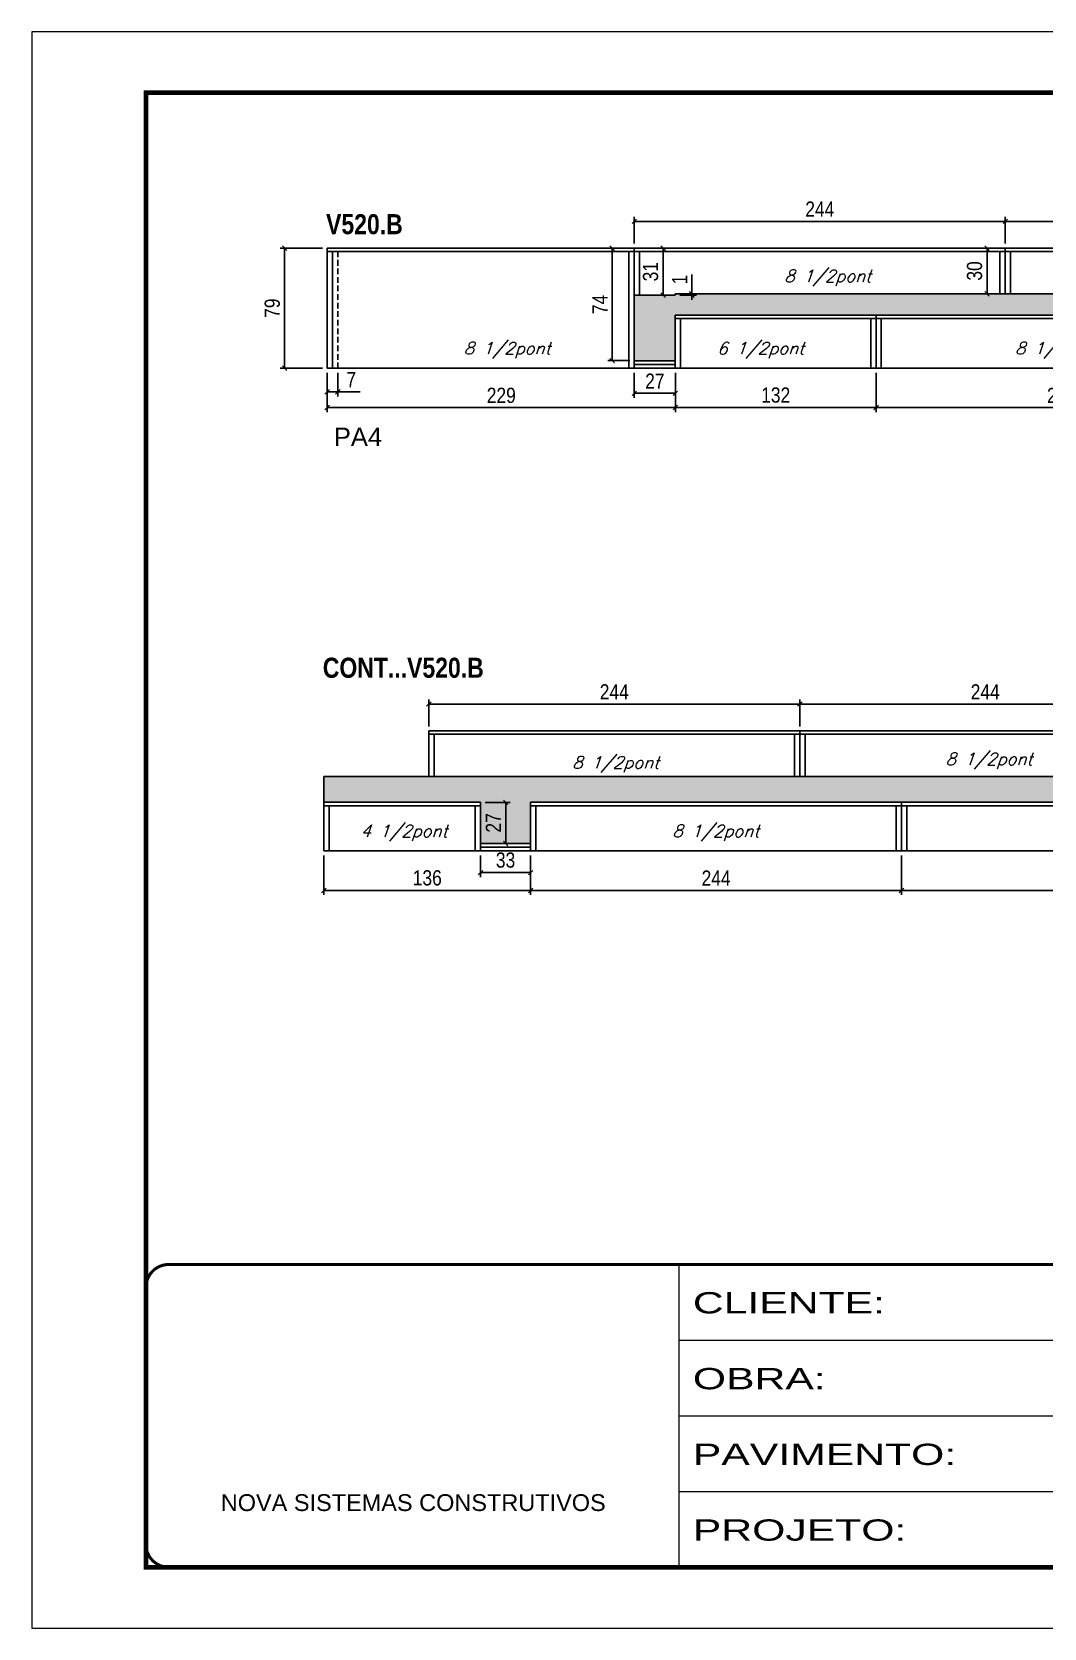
# Model space of a CAD drawing. Extents: x 3309 to 9590, y -2522 to 14608.
# Drawn here: x 3309 to 3975, y 10112 to 11162 of the extents above; entities that cross this region are included whole.
import ezdxf

# ---------------------------------------------------------------- set-up
doc = ezdxf.new("R2010")
doc.units = 0
for name, pattern in [('CONTINUO', [0]), ('DASHED', [0.75, 0.5, -0.25]), ('HIDDEN', [0.375, 0.25, -0.125])]:
    doc.linetypes.add(name, pattern=pattern)
for name, color, linetype in [('5', 5, 'Continuous'), ('COTA', 241, 'Continuous'), ('NOMENCLATURA', 7, 'Continuous'), ('Painéis', 200, 'Continuous'), ('SARR_2.2x7', 40, 'Continuous'), ('SARR_3.5x7', 81, 'Continuous'), ('SARR_EDITAR', 141, 'Continuous'), ('texto', 7, 'Continuous')]:
    doc.layers.add(name, color=color, linetype=linetype)
doc.layers.add('Folhas', color=255, linetype='Continuous', lineweight=9)
doc.layers.add('SARRAFO DE PRESSAO', color=251, linetype='DASHED', lineweight=9)
doc.styles.add('ARIAL', font='arial.ttf')
doc.styles.add('COTA TECNICA', font='techl___.ttf', dxfattribs={"height": 10})
doc.styles.add('Romans', font='romans.shx')
doc.styles.get("Standard").update_dxf_attribs({"font": 'arial.ttf'})
doc.styles.add('TECNICA', font='techb___.ttf', dxfattribs={"height": 10})
doc.styles.add('Tecnologia', font='')
doc.styles.get('Tecnologia').set_extended_font_data('Forgotten Futurist')
doc.dimstyles.new('PAINEL', dxfattribs={"dimtxt": 10, "dimasz": 3, "dimexe": 3, "dimexo": 3, "dimgap": 3, "dimtad": 1, "dimdec": 1, "dimzin": 12, "dimdsep": 46, "dimtxsty": 'COTA TECNICA', "dimblk1": 'OBLIQUE', "dimblk2": 'OBLIQUE', "dimsah": 1, "dimcen": 0.9, "dimclrd": 4, "dimclre": 4, "dimclrt": 240, "dimadec": 1, "dimazin": 3, "dimtfac": 1, "dimtdec": 1, "dimtmove": 0, "dimatfit": 3, "dimfxl": 1, "dimtolj": 1, "dimtzin": 12, "dimarcsym": 0})

# ---------------------------------------------------------------- blocks, each defined once
blk = doc.blocks.new('9999999999')
at = {"color": 30, "linetype": 'CONTINUO'}
for p, q in [((98564.6, 34230.2), (98564.6, 34429.4)), ((98564.6, 34379.6), (99584, 34379.6)), ((98564.6, 34329.8), (99488, 34329.8)), ((98564.6, 34280), (99488, 34280))]:
    blk.add_line(p, q, dxfattribs=at)
at = {"color": 30, "linetype": 'CONTINUO', "const_width": 2}
blk.add_lwpolyline([(99584, 34230.2), (99584, 34414.4, 0.414214), (99569, 34429.4), (98229, 34429.4, 0.414214), (98214, 34414.4), (98214, 34245.2, 0.414214), (98229, 34230.2), (99584, 34230.2)], format="xyb", dxfattribs=at)
at = {"layer": 'Folhas'}
blk.add_lwpolyline([(98139, 34190.2), (99624, 34190.2), (99624, 35240.2), (98139, 35240.2)], close=True, dxfattribs=at)
at = {"layer": 'Folhas', "color": 30, "const_width": 3}
blk.add_lwpolyline([(98214, 34230.2), (99584, 34230.2), (99584, 35200.2), (98214, 35200.2)], close=True, dxfattribs=at)
at = {"color": 7, "linetype": 'Continuous', "ltscale": 5, "style": 'ARIAL'}
blk.add_text('NOVA SISTEMAS CONSTRUTIVOS', height=11.059, dxfattribs=at).set_placement((98263.2, 34267.2))
at = {"layer": 'Folhas', "color": 7, "style": 'Tecnologia', "width": 1.5}
for s, p in [('CLIENTE:', (98573.7, 34397.2)), ('OBRA:', (98573.7, 34347.3)), ('PAVIMENTO:', (98573.7, 34297.5)), ('PROJETO:', (98573.7, 34247.7))]:
    blk.add_text(s, height=14, dxfattribs=at).set_placement(p)
blk = doc.blocks.new('_Oblique')
at = {"color": 0, "linetype": 'ByBlock', "lineweight": -2}
blk.add_line((-0.5, -0.5), (0.5, 0.5), dxfattribs=at)
blk = doc.blocks.new('*D158')
at = {"layer": 'COTA', "color": 4, "lineweight": -2, "transparency": 16777216}
for p, q in [((3500.6, 11019.9), (3472.6, 11019.9)), ((3475.6, 11019.9), (3475.6, 10940.9)), ((3500.6, 10940.9), (3472.6, 10940.9))]:
    blk.add_line(p, q, dxfattribs=at)
at = {"layer": 'Defpoints', "color": 0, "transparency": 16777216}
for p in [(3503.6, 11019.9, 0), (3475.6, 10940.9), (3503.6, 10940.9, 0)]:
    blk.add_point(p, dxfattribs=at)
at = {"layer": 'COTA', "color": 4, "lineweight": -2, "transparency": 16777216, "xscale": 3, "yscale": 3, "zscale": 3}
for p, rotation in [((3475.6, 11019.9), 90), ((3475.6, 10940.9), 270)]:
    blk.add_blockref('_Oblique', p, dxfattribs=dict(at, rotation=rotation))
at = {"layer": 'COTA', "color": 240, "transparency": 16777216, "insert": (3467.5, 10980.4), "char_height": 10, "attachment_point": 5, "rotation": 90, "style": 'COTA TECNICA'}
blk.add_mtext('\\A1;79', dxfattribs=at)
blk = doc.blocks.new('*D163')
at = {"layer": 'COTA', "color": 4, "lineweight": -2, "transparency": 16777216}
for p, q in [((3503.6, 10937.9), (3503.6, 10912)), ((3732.6, 10937.9), (3732.6, 10912)), ((3732.6, 10915), (3503.6, 10915))]:
    blk.add_line(p, q, dxfattribs=at)
at = {"layer": 'Defpoints', "color": 0, "transparency": 16777216}
for p in [(3503.6, 10940.9, 0), (3732.6, 10940.9, 0), (3503.6, 10915)]:
    blk.add_point(p, dxfattribs=at)
at = {"layer": 'COTA', "color": 4, "lineweight": -2, "transparency": 16777216, "xscale": 3, "yscale": 3, "zscale": 3, "rotation": 180}
blk.add_blockref('_Oblique', (3503.6, 10915), dxfattribs=at)
at = {"layer": 'COTA', "color": 4, "lineweight": -2, "transparency": 16777216, "xscale": 3, "yscale": 3, "zscale": 3}
blk.add_blockref('_Oblique', (3732.6, 10915), dxfattribs=at)
at = {"layer": 'COTA', "color": 240, "transparency": 16777216, "insert": (3618.1, 10923), "char_height": 10, "attachment_point": 5, "style": 'COTA TECNICA'}
blk.add_mtext('\\A1;229', dxfattribs=at)
blk = doc.blocks.new('*D159')
at = {"layer": 'COTA', "color": 4, "lineweight": -2, "transparency": 16777216}
for p, q in [((3503.6, 10937.9), (3503.6, 10922.4)), ((3510.6, 10937.9), (3510.6, 10922.4)), ((3503.6, 10925.4), (3510.6, 10925.4)), ((3510.6, 10925.4), (3525.3, 10925.4))]:
    blk.add_line(p, q, dxfattribs=at)
at = {"layer": 'Defpoints', "color": 0, "transparency": 16777216}
for p in [(3503.6, 10940.9, 0), (3510.6, 10940.9, 0), (3510.6, 10925.4)]:
    blk.add_point(p, dxfattribs=at)
at = {"layer": 'COTA', "color": 4, "lineweight": -2, "transparency": 16777216, "xscale": 3, "yscale": 3, "zscale": 3, "rotation": 180}
blk.add_blockref('_Oblique', (3503.6, 10925.4), dxfattribs=at)
at = {"layer": 'COTA', "color": 4, "lineweight": -2, "transparency": 16777216, "xscale": 3, "yscale": 3, "zscale": 3}
blk.add_blockref('_Oblique', (3510.6, 10925.4), dxfattribs=at)
at = {"layer": 'COTA', "color": 240, "transparency": 16777216, "insert": (3519.4, 10933.4), "char_height": 10, "attachment_point": 5, "style": 'COTA TECNICA'}
blk.add_mtext('\\A1;7', dxfattribs=at)
blk = doc.blocks.new('*D162')
at = {"layer": 'COTA', "color": 4, "lineweight": -2, "transparency": 16777216}
for p, q in [((3705.6, 11022.9), (3705.6, 11040.5)), ((3705.6, 11037.5), (3949.6, 11037.5)), ((3949.6, 11022.9), (3949.6, 11040.5))]:
    blk.add_line(p, q, dxfattribs=at)
at = {"layer": 'Defpoints', "color": 0, "transparency": 16777216}
for p in [(3949.6, 11037.5), (3705.6, 11019.9, 0), (3949.6, 11019.9, 0)]:
    blk.add_point(p, dxfattribs=at)
at = {"layer": 'COTA', "color": 4, "lineweight": -2, "transparency": 16777216, "xscale": 3, "yscale": 3, "zscale": 3, "rotation": 180}
blk.add_blockref('_Oblique', (3705.6, 11037.5), dxfattribs=at)
at = {"layer": 'COTA', "color": 4, "lineweight": -2, "transparency": 16777216, "xscale": 3, "yscale": 3, "zscale": 3}
blk.add_blockref('_Oblique', (3949.6, 11037.5), dxfattribs=at)
at = {"layer": 'COTA', "color": 240, "transparency": 16777216, "insert": (3827.6, 11045.6), "char_height": 10, "attachment_point": 5, "style": 'COTA TECNICA'}
blk.add_mtext('\\A1;244', dxfattribs=at)
blk = doc.blocks.new('*D160')
at = {"layer": 'COTA', "color": 4, "lineweight": -2, "transparency": 16777216}
for p, q in [((3864.6, 10937.9), (3864.6, 10912)), ((4108.6, 10937.9), (4108.6, 10912)), ((3864.6, 10915), (4108.6, 10915))]:
    blk.add_line(p, q, dxfattribs=at)
at = {"layer": 'Defpoints', "color": 0, "transparency": 16777216}
for p in [(3864.6, 10940.9, 0), (4108.6, 10940.9, 0), (4108.6, 10915)]:
    blk.add_point(p, dxfattribs=at)
at = {"layer": 'COTA', "color": 4, "lineweight": -2, "transparency": 16777216, "xscale": 3, "yscale": 3, "zscale": 3, "rotation": 180}
blk.add_blockref('_Oblique', (3864.6, 10915), dxfattribs=at)
at = {"layer": 'COTA', "color": 4, "lineweight": -2, "transparency": 16777216, "xscale": 3, "yscale": 3, "zscale": 3}
blk.add_blockref('_Oblique', (4108.6, 10915), dxfattribs=at)
at = {"layer": 'COTA', "color": 240, "transparency": 16777216, "insert": (3986.6, 10923), "char_height": 10, "attachment_point": 5, "style": 'COTA TECNICA'}
blk.add_mtext('\\A1;244', dxfattribs=at)
blk = doc.blocks.new('*D161')
at = {"layer": 'COTA', "color": 4, "lineweight": -2, "transparency": 16777216}
for p, q in [((3702.6, 11019.9), (3688.1, 11019.9)), ((3691.1, 10945.9), (3691.1, 11019.9)), ((3702.6, 10945.9), (3688.1, 10945.9))]:
    blk.add_line(p, q, dxfattribs=at)
at = {"layer": 'Defpoints', "color": 0, "transparency": 16777216}
for p in [(3691.1, 11019.9), (3705.6, 11019.9, 0), (3705.6, 10945.9, 0)]:
    blk.add_point(p, dxfattribs=at)
at = {"layer": 'COTA', "color": 4, "lineweight": -2, "transparency": 16777216, "xscale": 3, "yscale": 3, "zscale": 3}
for p, rotation in [((3691.1, 11019.9), 90), ((3691.1, 10945.9), 270)]:
    blk.add_blockref('_Oblique', p, dxfattribs=dict(at, rotation=rotation))
at = {"layer": 'COTA', "color": 240, "transparency": 16777216, "insert": (3683, 10982.9), "char_height": 10, "attachment_point": 5, "rotation": 90, "style": 'COTA TECNICA'}
blk.add_mtext('\\A1;74', dxfattribs=at)
blk = doc.blocks.new('*D169')
at = {"layer": 'COTA', "color": 4, "lineweight": -2, "transparency": 16777216}
for p, q in [((3570.4, 10705.3), (3570.4, 10723)), ((3814.4, 10705.3), (3814.4, 10723)), ((3570.4, 10720), (3814.4, 10720))]:
    blk.add_line(p, q, dxfattribs=at)
at = {"layer": 'Defpoints', "color": 0, "transparency": 16777216}
for p in [(3814.4, 10720), (3570.4, 10702.3, 0), (3814.4, 10702.3, 0)]:
    blk.add_point(p, dxfattribs=at)
at = {"layer": 'COTA', "color": 4, "lineweight": -2, "transparency": 16777216, "xscale": 3, "yscale": 3, "zscale": 3, "rotation": 180}
blk.add_blockref('_Oblique', (3570.4, 10720), dxfattribs=at)
at = {"layer": 'COTA', "color": 4, "lineweight": -2, "transparency": 16777216, "xscale": 3, "yscale": 3, "zscale": 3}
blk.add_blockref('_Oblique', (3814.4, 10720), dxfattribs=at)
at = {"layer": 'COTA', "color": 240, "transparency": 16777216, "insert": (3692.4, 10728), "char_height": 10, "attachment_point": 5, "style": 'COTA TECNICA'}
blk.add_mtext('\\A1;244', dxfattribs=at)
blk = doc.blocks.new('*D167')
at = {"layer": 'COTA', "color": 4, "lineweight": -2, "transparency": 16777216}
for p, q in [((3501.4, 10620.3), (3501.4, 10594.4)), ((3637.4, 10620.3), (3637.4, 10594.4)), ((3501.4, 10597.4), (3637.4, 10597.4))]:
    blk.add_line(p, q, dxfattribs=at)
at = {"layer": 'Defpoints', "color": 0, "transparency": 16777216}
for p in [(3501.4, 10623.3, 0), (3637.4, 10623.3, 0), (3637.4, 10597.4)]:
    blk.add_point(p, dxfattribs=at)
at = {"layer": 'COTA', "color": 4, "lineweight": -2, "transparency": 16777216, "xscale": 3, "yscale": 3, "zscale": 3, "rotation": 180}
blk.add_blockref('_Oblique', (3501.4, 10597.4), dxfattribs=at)
at = {"layer": 'COTA', "color": 4, "lineweight": -2, "transparency": 16777216, "xscale": 3, "yscale": 3, "zscale": 3}
blk.add_blockref('_Oblique', (3637.4, 10597.4), dxfattribs=at)
at = {"layer": 'COTA', "color": 240, "transparency": 16777216, "insert": (3569.4, 10605.6), "char_height": 10, "attachment_point": 5, "style": 'COTA TECNICA'}
blk.add_mtext('\\A1;136', dxfattribs=at)
blk = doc.blocks.new('*D168')
at = {"layer": 'COTA', "color": 4, "lineweight": -2, "transparency": 16777216}
for p, q in [((3881.4, 10620.3), (3881.4, 10594.4)), ((4125.4, 10620.3), (4125.4, 10594.4)), ((3881.4, 10597.4), (4125.4, 10597.4))]:
    blk.add_line(p, q, dxfattribs=at)
at = {"layer": 'Defpoints', "color": 0, "transparency": 16777216}
for p in [(3881.4, 10623.3, 0), (4125.4, 10623.3, 0), (4125.4, 10597.4)]:
    blk.add_point(p, dxfattribs=at)
at = {"layer": 'COTA', "color": 4, "lineweight": -2, "transparency": 16777216, "xscale": 3, "yscale": 3, "zscale": 3, "rotation": 180}
blk.add_blockref('_Oblique', (3881.4, 10597.4), dxfattribs=at)
at = {"layer": 'COTA', "color": 4, "lineweight": -2, "transparency": 16777216, "xscale": 3, "yscale": 3, "zscale": 3}
blk.add_blockref('_Oblique', (4125.4, 10597.4), dxfattribs=at)
at = {"layer": 'COTA', "color": 240, "transparency": 16777216, "insert": (4003.4, 10605.5), "char_height": 10, "attachment_point": 5, "style": 'COTA TECNICA'}
blk.add_mtext('\\A1;244', dxfattribs=at)
blk = doc.blocks.new('*D172')
at = {"layer": 'COTA', "color": 4, "lineweight": -2, "transparency": 16777216}
for p, q in [((3708.6, 11019.9), (3727.5, 11019.9)), ((3724.5, 11019.9), (3724.5, 10988.9)), ((3708.6, 10988.9), (3727.5, 10988.9))]:
    blk.add_line(p, q, dxfattribs=at)
at = {"layer": 'Defpoints', "color": 0, "transparency": 16777216}
for p in [(3705.6, 11019.9), (3705.6, 10988.9), (3724.5, 10988.9)]:
    blk.add_point(p, dxfattribs=at)
at = {"layer": 'COTA', "color": 4, "lineweight": -2, "transparency": 16777216, "xscale": 3, "yscale": 3, "zscale": 3}
for p, rotation in [((3724.5, 11019.9), 90), ((3724.5, 10988.9), 270)]:
    blk.add_blockref('_Oblique', p, dxfattribs=dict(at, rotation=rotation))
at = {"layer": 'COTA', "color": 240, "transparency": 16777216, "insert": (3716.3, 11004.4), "char_height": 10, "attachment_point": 5, "rotation": 90, "style": 'COTA TECNICA'}
blk.add_mtext('\\A1;31', dxfattribs=at)
blk = doc.blocks.new('*D173')
at = {"layer": 'COTA', "color": 4, "lineweight": -2, "transparency": 16777216}
for p, q in [((3743.4, 10989.9), (3743.4, 11002.5)), ((3735.6, 10989.9), (3746.4, 10989.9)), ((3735.6, 10988.9), (3746.4, 10988.9)), ((3743.4, 10988.9), (3743.4, 10989.9)), ((3743.4, 10988.9), (3743.4, 10985.9))]:
    blk.add_line(p, q, dxfattribs=at)
at = {"layer": 'Defpoints', "color": 0, "transparency": 16777216}
for p in [(3732.6, 10989.9), (3732.6, 10988.9), (3743.4, 10989.9)]:
    blk.add_point(p, dxfattribs=at)
at = {"layer": 'COTA', "color": 4, "lineweight": -2, "transparency": 16777216, "xscale": 3, "yscale": 3, "zscale": 3}
for p, rotation in [((3743.4, 10989.9), 270), ((3743.4, 10988.9), 90)]:
    blk.add_blockref('_Oblique', p, dxfattribs=dict(at, rotation=rotation))
at = {"layer": 'COTA', "color": 240, "transparency": 16777216, "insert": (3735.4, 10999.2), "char_height": 10, "attachment_point": 5, "rotation": 90, "style": 'COTA TECNICA'}
blk.add_mtext('\\A1;1', dxfattribs=at)
blk = doc.blocks.new('*D178')
at = {"layer": 'COTA', "color": 4, "lineweight": -2, "transparency": 16777216}
for p, q in [((3732.6, 10937.9), (3732.6, 10912)), ((3864.6, 10937.9), (3864.6, 10912)), ((3732.6, 10915), (3864.6, 10915))]:
    blk.add_line(p, q, dxfattribs=at)
at = {"layer": 'Defpoints', "color": 0, "transparency": 16777216}
for p in [(3732.6, 10940.9), (3864.6, 10940.9), (3864.6, 10915)]:
    blk.add_point(p, dxfattribs=at)
at = {"layer": 'COTA', "color": 4, "lineweight": -2, "transparency": 16777216, "xscale": 3, "yscale": 3, "zscale": 3, "rotation": 180}
blk.add_blockref('_Oblique', (3732.6, 10915), dxfattribs=at)
at = {"layer": 'COTA', "color": 4, "lineweight": -2, "transparency": 16777216, "xscale": 3, "yscale": 3, "zscale": 3}
blk.add_blockref('_Oblique', (3864.6, 10915), dxfattribs=at)
at = {"layer": 'COTA', "color": 240, "transparency": 16777216, "insert": (3798.6, 10923.2), "char_height": 10, "attachment_point": 5, "style": 'COTA TECNICA'}
blk.add_mtext('\\A1;132', dxfattribs=at)
blk = doc.blocks.new('*D179')
at = {"layer": 'COTA', "color": 4, "lineweight": -2, "transparency": 16777216}
for p, q in [((3637.4, 10620.3), (3637.4, 10594.4)), ((3881.4, 10620.3), (3881.4, 10594.4)), ((3637.4, 10597.4), (3881.4, 10597.4))]:
    blk.add_line(p, q, dxfattribs=at)
at = {"layer": 'Defpoints', "color": 0, "transparency": 16777216}
for p in [(3637.4, 10623.3, 0), (3881.4, 10623.3, 0), (3881.4, 10597.4)]:
    blk.add_point(p, dxfattribs=at)
at = {"layer": 'COTA', "color": 4, "lineweight": -2, "transparency": 16777216, "xscale": 3, "yscale": 3, "zscale": 3, "rotation": 180}
blk.add_blockref('_Oblique', (3637.4, 10597.4), dxfattribs=at)
at = {"layer": 'COTA', "color": 4, "lineweight": -2, "transparency": 16777216, "xscale": 3, "yscale": 3, "zscale": 3}
blk.add_blockref('_Oblique', (3881.4, 10597.4), dxfattribs=at)
at = {"layer": 'COTA', "color": 240, "transparency": 16777216, "insert": (3759.4, 10605.5), "char_height": 10, "attachment_point": 5, "style": 'COTA TECNICA'}
blk.add_mtext('\\A1;244', dxfattribs=at)
blk = doc.blocks.new('*D182')
at = {"layer": 'COTA', "color": 4, "lineweight": -2, "transparency": 16777216}
for p, q in [((3814.4, 10705.3), (3814.4, 10723)), ((4058.4, 10705.3), (4058.4, 10723)), ((3814.4, 10720), (4058.4, 10720))]:
    blk.add_line(p, q, dxfattribs=at)
at = {"layer": 'Defpoints', "color": 0, "transparency": 16777216}
for p in [(4058.4, 10720), (3814.4, 10702.3, 0), (4058.4, 10702.3, 0)]:
    blk.add_point(p, dxfattribs=at)
at = {"layer": 'COTA', "color": 4, "lineweight": -2, "transparency": 16777216, "xscale": 3, "yscale": 3, "zscale": 3, "rotation": 180}
blk.add_blockref('_Oblique', (3814.4, 10720), dxfattribs=at)
at = {"layer": 'COTA', "color": 4, "lineweight": -2, "transparency": 16777216, "xscale": 3, "yscale": 3, "zscale": 3}
blk.add_blockref('_Oblique', (4058.4, 10720), dxfattribs=at)
at = {"layer": 'COTA', "color": 240, "transparency": 16777216, "insert": (3936.4, 10728), "char_height": 10, "attachment_point": 5, "style": 'COTA TECNICA'}
blk.add_mtext('\\A1;244', dxfattribs=at)
blk = doc.blocks.new('*D184')
at = {"layer": 'COTA', "color": 4, "lineweight": -2, "transparency": 16777216}
for p, q in [((3949.6, 11022.9), (3949.6, 11040.5)), ((3949.6, 11037.5), (4193.6, 11037.5)), ((4193.6, 11022.9), (4193.6, 11040.5))]:
    blk.add_line(p, q, dxfattribs=at)
at = {"layer": 'Defpoints', "color": 0, "transparency": 16777216}
for p in [(4193.6, 11037.5), (3949.6, 11019.9), (4193.6, 11019.9)]:
    blk.add_point(p, dxfattribs=at)
at = {"layer": 'COTA', "color": 4, "lineweight": -2, "transparency": 16777216, "xscale": 3, "yscale": 3, "zscale": 3, "rotation": 180}
blk.add_blockref('_Oblique', (3949.6, 11037.5), dxfattribs=at)
at = {"layer": 'COTA', "color": 4, "lineweight": -2, "transparency": 16777216, "xscale": 3, "yscale": 3, "zscale": 3}
blk.add_blockref('_Oblique', (4193.6, 11037.5), dxfattribs=at)
at = {"layer": 'COTA', "color": 240, "transparency": 16777216, "insert": (4071.6, 11045.6), "char_height": 10, "attachment_point": 5, "style": 'COTA TECNICA'}
blk.add_mtext('\\A1;244', dxfattribs=at)
blk = doc.blocks.new('*D190')
at = {"layer": 'COTA', "color": 4, "lineweight": -2, "transparency": 16777216}
for p, q in [((3604.4, 10620.3), (3604.4, 10606.1)), ((3637.4, 10620.3), (3637.4, 10606.1)), ((3604.4, 10609.1), (3637.4, 10609.1))]:
    blk.add_line(p, q, dxfattribs=at)
at = {"layer": 'Defpoints', "color": 0, "transparency": 16777216}
for p in [(3604.4, 10623.3, 0), (3637.4, 10623.3, 0), (3637.4, 10609.1)]:
    blk.add_point(p, dxfattribs=at)
at = {"layer": 'COTA', "color": 4, "lineweight": -2, "transparency": 16777216, "xscale": 3, "yscale": 3, "zscale": 3, "rotation": 180}
blk.add_blockref('_Oblique', (3604.4, 10609.1), dxfattribs=at)
at = {"layer": 'COTA', "color": 4, "lineweight": -2, "transparency": 16777216, "xscale": 3, "yscale": 3, "zscale": 3}
blk.add_blockref('_Oblique', (3637.4, 10609.1), dxfattribs=at)
at = {"layer": 'COTA', "color": 240, "transparency": 16777216, "insert": (3620.9, 10617.3), "char_height": 10, "attachment_point": 5, "style": 'COTA TECNICA'}
blk.add_mtext('\\A1;33', dxfattribs=at)
blk = doc.blocks.new('*D191')
at = {"layer": 'COTA', "color": 4, "lineweight": -2, "transparency": 16777216}
for p, q in [((3607.4, 10655.3), (3624, 10655.3)), ((3621, 10655.3), (3621, 10628.3)), ((3607.4, 10628.3), (3624, 10628.3))]:
    blk.add_line(p, q, dxfattribs=at)
at = {"layer": 'Defpoints', "color": 0, "transparency": 16777216}
for p in [(3604.4, 10655.3, 0), (3604.4, 10628.3, 0), (3621, 10628.3)]:
    blk.add_point(p, dxfattribs=at)
at = {"layer": 'COTA', "color": 4, "lineweight": -2, "transparency": 16777216, "xscale": 3, "yscale": 3, "zscale": 3}
for p, rotation in [((3621, 10655.3), 90), ((3621, 10628.3), 270)]:
    blk.add_blockref('_Oblique', p, dxfattribs=dict(at, rotation=rotation))
at = {"layer": 'COTA', "color": 240, "transparency": 16777216, "insert": (3612.9, 10641.8), "char_height": 10, "attachment_point": 5, "rotation": 90, "style": 'COTA TECNICA'}
blk.add_mtext('\\A1;27', dxfattribs=at)
blk = doc.blocks.new('*D192')
at = {"layer": 'COTA', "color": 4, "lineweight": -2, "transparency": 16777216}
for p, q in [((3946.6, 11019.9), (3934.6, 11019.9)), ((3937.6, 11019.9), (3937.6, 10989.9)), ((3946.6, 10989.9), (3934.6, 10989.9))]:
    blk.add_line(p, q, dxfattribs=at)
at = {"layer": 'Defpoints', "color": 0, "transparency": 16777216}
for p in [(3949.6, 11019.9), (3937.6, 10989.9), (3949.6, 10989.9)]:
    blk.add_point(p, dxfattribs=at)
at = {"layer": 'COTA', "color": 4, "lineweight": -2, "transparency": 16777216, "xscale": 3, "yscale": 3, "zscale": 3}
for p, rotation in [((3937.6, 11019.9), 90), ((3937.6, 10989.9), 270)]:
    blk.add_blockref('_Oblique', p, dxfattribs=dict(at, rotation=rotation))
at = {"layer": 'COTA', "color": 240, "transparency": 16777216, "insert": (3929.4, 11004.9), "char_height": 10, "attachment_point": 5, "rotation": 90, "style": 'COTA TECNICA'}
blk.add_mtext('\\A1;30', dxfattribs=at)
blk = doc.blocks.new('*D197')
at = {"layer": 'COTA', "color": 4, "lineweight": -2, "transparency": 16777216}
for p, q in [((3705.6, 10937.9), (3705.6, 10921.4)), ((3732.6, 10937.9), (3732.6, 10921.4)), ((3705.6, 10924.4), (3732.6, 10924.4))]:
    blk.add_line(p, q, dxfattribs=at)
at = {"layer": 'Defpoints', "color": 0, "transparency": 16777216}
for p in [(3705.6, 10940.9), (3732.6, 10940.9), (3732.6, 10924.4)]:
    blk.add_point(p, dxfattribs=at)
at = {"layer": 'COTA', "color": 4, "lineweight": -2, "transparency": 16777216, "xscale": 3, "yscale": 3, "zscale": 3, "rotation": 180}
blk.add_blockref('_Oblique', (3705.6, 10924.4), dxfattribs=at)
at = {"layer": 'COTA', "color": 4, "lineweight": -2, "transparency": 16777216, "xscale": 3, "yscale": 3, "zscale": 3}
blk.add_blockref('_Oblique', (3732.6, 10924.4), dxfattribs=at)
at = {"layer": 'COTA', "color": 240, "transparency": 16777216, "insert": (3719.1, 10932.4), "char_height": 10, "attachment_point": 5, "style": 'COTA TECNICA'}
blk.add_mtext('\\A1;27', dxfattribs=at)

msp = doc.modelspace()

# ---------------------------------------------------------------- hatches: boundary and pattern name
at = {"layer": 'COTA'}
h = msp.add_hatch(dxfattribs=at)
h.set_pattern_fill('AR-CONC', color=256, scale=0.03)
h.paths.add_polyline_path([(4559.57, 10989.87), (3732.57, 10989.87), (3732.57, 10988.87), (3705.57, 10988.87), (3705.57, 10945.87), (3732.57, 10945.87), (3732.57, 10975.87), (4315.57, 10975.87), (4315.57, 10945.87), (4352.57, 10945.87), (4352.57, 10972.87), (4559.57, 10972.87)])
h = msp.add_hatch(dxfattribs=at)
h.set_pattern_fill('AR-CONC', color=256, scale=0.03)
h.paths.add_polyline_path([(3637.41, 10655.34), (4291.41, 10655.34), (4291.41, 10672.34), (3501.41, 10672.34), (3501.41, 10655.34), (3604.41, 10655.34), (3604.41, 10628.34), (3637.41, 10628.34)])

# ---------------------------------------------------------------- linework, layer by layer
for p, q in [((3503.57, 11019.87), (3503.57, 11019.87)), ((3732.57, 10988.87), (3732.57, 10989.87)), ((3570.41, 10702.34, 0), (3570.41, 10702.34, 0)), ((3501.41, 10672.34), (3570.41, 10672.34)), ((3501.41, 10672.34), (3501.41, 10655.34))]:
    msp.add_line(p, q, dxfattribs=at)
at = {"layer": 'Painéis', "linetype": 'ByBlock'}
for p, q in [((3503.57, 11019.87), (3503.57, 10940.87)), ((3503.57, 11019.87), (4628.57, 11019.87)), ((3705.57, 10945.87), (3705.57, 11019.87)), ((3949.57, 10989.87), (3949.57, 11019.87)), ((3705.57, 10988.87), (3732.57, 10988.87)), ((3732.57, 10989.87), (4628.57, 10989.87)), ((3732.57, 10975.87), (3732.57, 10940.87)), ((3732.57, 10975.87), (4315.57, 10975.87)), ((3864.57, 10940.87), (3864.57, 10975.87)), ((3705.57, 10945.87), (3732.57, 10945.87)), ((3503.57, 10940.87), (3503.57, 10940.87)), ((3503.57, 10940.87), (4559.57, 10940.87)), ((3503.57, 10940.87), (3503.57, 10940.87)), ((3570.41, 10702.34), (4302.41, 10702.34)), ((3570.41, 10672.34, 0), (3570.41, 10702.34, 0)), ((3570.41, 10672.34, 0), (3570.41, 10702.34, 0)), ((3814.41, 10702.34, 0), (3814.41, 10672.34, 0)), ((3570.41, 10672.34), (4291.41, 10672.34)), ((3501.41, 10623.34), (3501.41, 10655.34)), ((3501.41, 10655.34), (3604.41, 10655.34)), ((3604.41, 10623.34, 0), (3604.41, 10655.34, 0)), ((3604.41, 10628.34, 0), (3604.41, 10655.34, 0)), ((3637.41, 10655.34, 0), (3637.41, 10623.34, 0)), ((3637.41, 10655.34), (4291.41, 10655.34)), ((3881.41, 10655.34, 0), (3881.41, 10623.34, 0)), ((3604.41, 10628.34, 0), (3637.41, 10628.34, 0)), ((3501.41, 10623.34), (4291.41, 10623.34))]:
    msp.add_line(p, q, dxfattribs=at)
at = {"layer": 'SARR_2.2x7', "linetype": 'Continuous'}
for p, q in [((3503.57, 11017.67), (3705.57, 11017.67)), ((3705.57, 11017.67), (3949.57, 11017.67)), ((3949.57, 11017.67), (4193.57, 11017.67)), ((3732.57, 10973.67), (3864.57, 10973.67)), ((3864.57, 10973.67), (4108.57, 10973.67)), ((3570.41, 10700.14, 0), (3814.41, 10700.14, 0)), ((3814.41, 10700.14, 0), (4058.41, 10700.14, 0)), ((3501.41, 10653.14), (3604.41, 10653.14)), ((3637.41, 10653.14), (3881.41, 10653.14)), ((3881.41, 10653.14), (4125.41, 10653.14))]:
    msp.add_line(p, q, dxfattribs=at)
at = {"layer": 'SARR_2.2x7', "linetype": 'HIDDEN', "ltscale": 15}
msp.add_line((3510.57, 10940.87), (3510.57, 11019.87), dxfattribs=at)
at = {"layer": 'SARR_3.5x7'}
for p, q in [((3507.07, 11017.67), (3507.07, 10940.87)), ((3702.07, 10940.87), (3702.07, 11017.67)), ((3709.07, 11017.67), (3709.07, 10988.87)), ((3946.07, 11017.67), (3946.07, 10989.87)), ((3949.57, 11017.67), (3949.57, 10989.87)), ((3953.07, 11017.67), (3953.07, 10989.87)), ((3736.07, 10973.67), (3736.07, 10940.87)), ((3861.07, 10973.67), (3861.07, 10940.87)), ((3864.57, 10975.87), (3864.57, 10940.87)), ((3868.07, 10973.67), (3868.07, 10940.87)), ((3705.57, 10945.87), (3705.57, 10940.87)), ((3573.91, 10700.14, 0), (3573.91, 10672.34, 0)), ((3810.91, 10700.14, 0), (3810.91, 10672.34, 0)), ((3817.91, 10700.14, 0), (3817.91, 10672.34, 0)), ((3501.41, 10655.34), (3501.41, 10623.34)), ((3504.91, 10653.14, 0), (3504.91, 10623.34, 0)), ((3600.91, 10653.14, 0), (3600.91, 10623.34, 0)), ((3640.91, 10653.14, 0), (3640.91, 10623.34, 0)), ((3877.91, 10653.14, 0), (3877.91, 10623.34, 0)), ((3884.91, 10653.14, 0), (3884.91, 10623.34, 0)), ((3604.41, 10628.34, 0), (3604.41, 10623.34, 0))]:
    msp.add_line(p, q, dxfattribs=at)
at = {"layer": 'SARR_EDITAR', "linetype": 'ByBlock'}
for p, q in [((3705.57, 10943.37), (3732.57, 10943.37)), ((3604.41, 10625.84, 0), (3637.41, 10625.84, 0))]:
    msp.add_line(p, q, dxfattribs=at)

# ---------------------------------------------------------------- block references
at = {"layer": 'SARRAFO DE PRESSAO', "color": 6, "linetype": 'ByBlock'}
msp.add_blockref('9999999999', (-94829.61, -24078.07), dxfattribs=at)

# ---------------------------------------------------------------- texts
at = {"layer": '5', "linetype": 'Continuous'}
msp.add_text('PA4', height=12, rotation=0.00004, dxfattribs=at).set_placement((3508, 10889.81))
at = {"layer": 'NOMENCLATURA', "style": 'TECNICA'}
for s, p in [('V520.B', (3502.85, 11029.05)), ('CONT...V520.B', (3500.7, 10737.27))]:
    msp.add_text(s, height=13.2, dxfattribs=at).set_placement(p)
at = {"layer": 'texto', "color": 2, "char_height": 8, "attachment_point": 5, "style": 'Romans'}
for s, insert in [('{\\Q19;\\C256;8 1/2pont}', (3832.76, 11000.25)), ('{\\Q19;\\C256;8 1/2pont}', (3621.91, 10952.71)), ('{\\Q19;\\C256;6 1/2pont}', (3788.68, 10952.71)), ('{\\Q19;\\C256;8 1/2pont}', (3984.56, 10952.71)), ('{\\Q19;\\C256;8 1/2pont}', (3938.88, 10682.55)), ('{\\Q19;\\C256;8 1/2pont}', (3693.3, 10680.25)), ('{\\Q19;\\C256;4 1/2pont}', (3554.12, 10635.18)), ('{\\Q19;\\C256;8 1/2pont}', (3759.17, 10635.18, 0))]:
    msp.add_mtext(s, dxfattribs=dict(at, insert=insert))

# ---------------------------------------------------------------- dimensions: what is measured, and where the dimension line sits
at = {"layer": 'COTA'}
for base, p1, p2, picture, middle in [((3949.57, 11037.49, 0), (3705.57, 11019.87), (3949.57, 11019.87), '*D162', (3827.57, 11045.56, 0)), ((4193.57, 11037.49), (3949.57, 11019.87), (4193.57, 11019.87), '*D184', (4071.57, 11045.56)), ((3510.57, 10925.37, 0), (3503.57, 10940.87), (3510.57, 10940.87), '*D159', (3519.44, 10933.45, 0)), ((3732.57, 10924.37), (3705.57, 10940.87), (3732.57, 10940.87), '*D197', (3719.07, 10932.45)), ((3864.57, 10914.95), (3732.57, 10940.87), (3864.57, 10940.87), '*D178', (3798.57, 10923.17)), ((4108.57, 10914.95, 0), (3864.57, 10940.87), (4108.57, 10940.87), '*D160', (3986.57, 10923.02, 0)), ((3814.41, 10719.96), (3570.41, 10702.34, 0), (3814.41, 10702.34, 0), '*D169', (3692.41, 10728.03)), ((4058.41, 10719.96), (3814.41, 10702.34, 0), (4058.41, 10702.34, 0), '*D182', (3936.41, 10728.03)), ((3637.41, 10597.42, 0), (3501.41, 10623.34), (3637.41, 10623.34, 0), '*D167', (3569.41, 10605.64, 0)), ((3637.41, 10609.09), (3604.41, 10623.34, 0), (3637.41, 10623.34, 0), '*D190', (3620.91, 10617.31)), ((3881.41, 10597.42), (3637.41, 10623.34, 0), (3881.41, 10623.34, 0), '*D179', (3759.41, 10605.49)), ((4125.41, 10597.42, 0), (3881.41, 10623.34, 0), (4125.41, 10623.34, 0), '*D168', (4003.41, 10605.49, 0))]:
    dim = msp.add_linear_dim(base=base, p1=p1, p2=p2, dimstyle='PAINEL', dxfattribs=at)
    dim.commit()
    dim.dimension.update_dxf_attribs({"geometry": picture, "text_midpoint": middle})
for base, p1, p2, angle, picture, middle in [((3475.58, 10940.87, 0), (3503.57, 11019.87), (3503.57, 10940.87), 90, '*D158', (3467.48, 10980.37, 0)), ((3691.1, 11019.87, 0), (3705.57, 10945.87), (3705.57, 11019.87), 90, '*D161', (3683.03, 10982.87, 0)), ((3724.48, 10988.87), (3705.57, 11019.87), (3705.57, 10988.87), 90, '*D172', (3716.26, 11004.37)), ((3937.63, 10989.87), (3949.57, 11019.87), (3949.57, 10989.87), 90, '*D192', (3929.41, 11004.87)), ((3743.42, 10989.87), (3732.57, 10988.87), (3732.57, 10989.87), 90, '*D173', (3735.36, 10999.16)), ((3503.57, 10914.95, 0), (3732.57, 10940.87), (3503.57, 10940.87), 180, '*D163', (3618.07, 10923.04, 0)), ((3620.98, 10628.34), (3604.41, 10655.34, 0), (3604.41, 10628.34, 0), 90, '*D191', (3612.9, 10641.84))]:
    dim = msp.add_linear_dim(base=base, p1=p1, p2=p2, angle=angle, dimstyle='PAINEL', dxfattribs=at)
    dim.commit()
    dim.dimension.update_dxf_attribs({"geometry": picture, "text_midpoint": middle})

doc.saveas('drawing.dxf')
